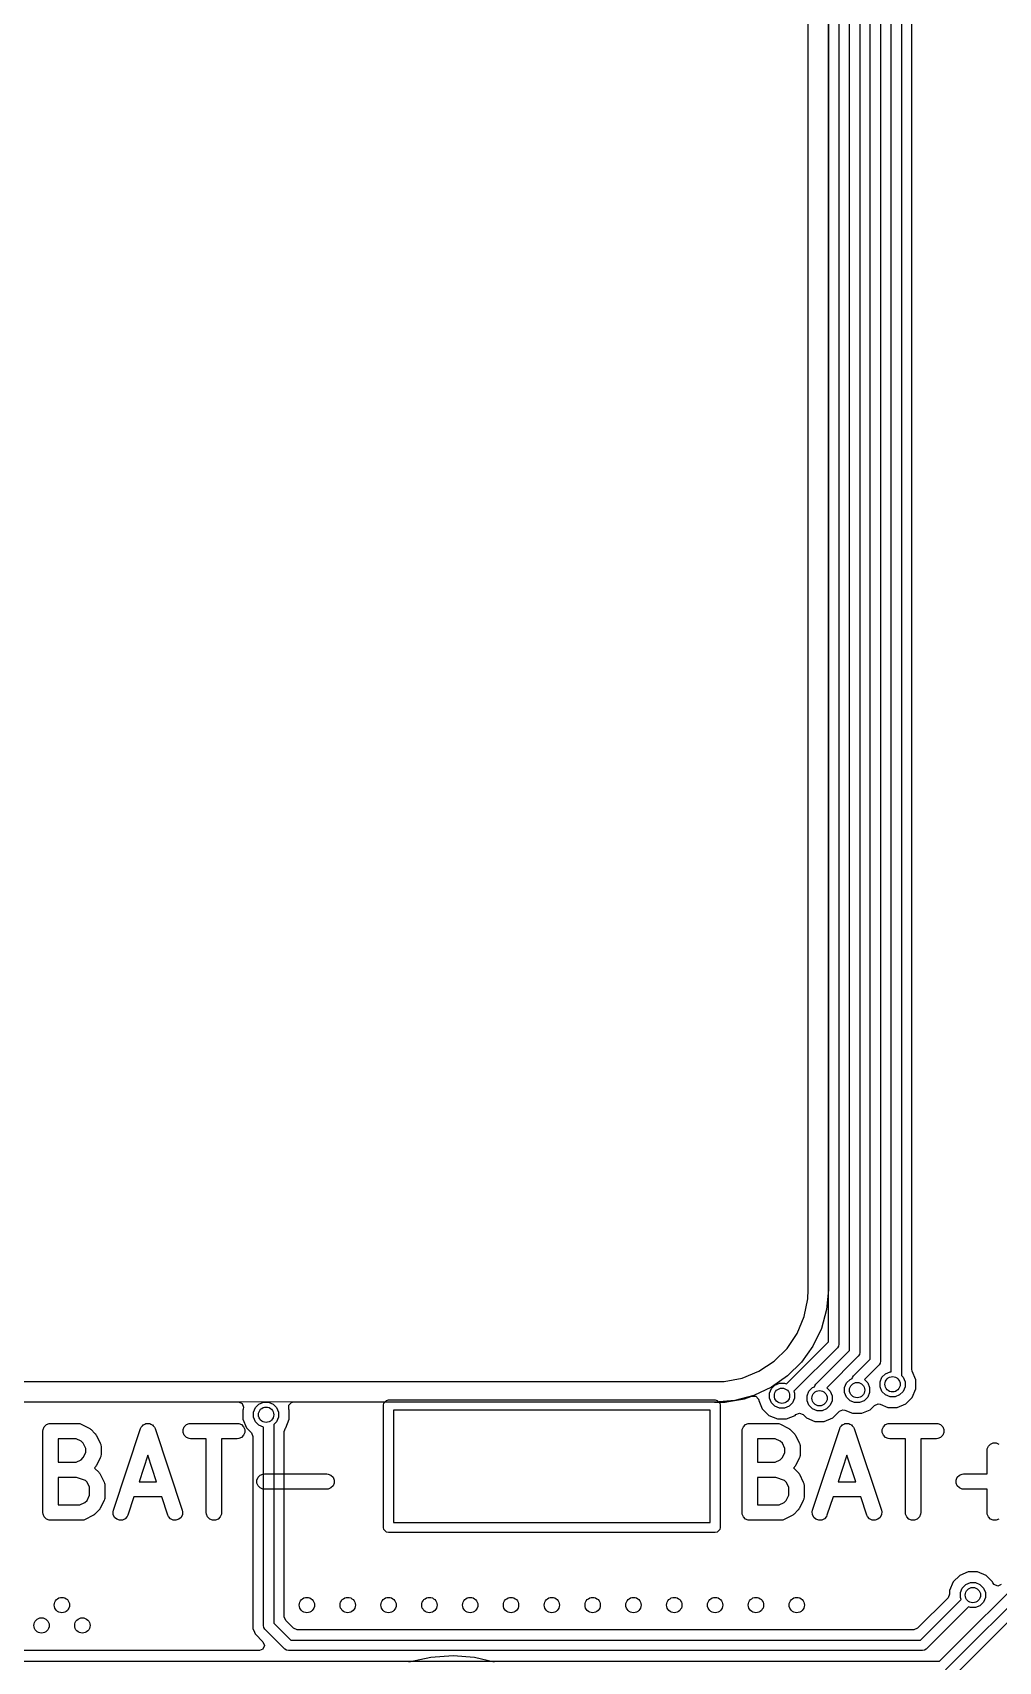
# Model space of a CAD drawing. Extents: x 94.3 to 177.3, y -118.1 to -62.3.
# Drawn here: x 140.71 to 150.18, y -103.75 to -87.79 of the extents above; entities that cross this region are included whole.
import ezdxf

# ---------------------------------------------------------------- set-up
doc = ezdxf.new("R2010")
doc.units = 0
doc.layers.add('BLACK', color=7, linetype='CONTINUOUS')

msp = doc.modelspace()

# ---------------------------------------------------------------- linework, layer by layer
at = {"layer": 'BLACK', "linetype": 'CONTINUOUS'}
for p, q in [((148.31, -100.109576), (148.31, -63.01)), ((148.51, -63.01), (148.51, -100.11)), ((148.511, -100.620465), (148.511, -66.8382)), ((148.6126, -66.859242), (148.6126, -100.641507)), ((148.7152, -100.705047), (148.7152, -68.1982)), ((148.8168, -68.247598), (148.8168, -100.726089)), ((148.9194, -100.789629), (148.9194, -69.6482)), ((149.021, -69.697598), (149.021, -100.810671)), ((149.1236, -100.35), (149.1236, -72.65)), ((149.2252, -72.65), (149.2252, -100.35)), ((149.3277, -100.888726), (149.3277, -84.616899)), ((148.273469, -100.372944), (148.30939, -100.198389)), ((148.30939, -100.198389), (148.31, -100.109576)), ((148.509997, -100.110715), (148.491898, -100.302329)), ((148.51, -100.11), (148.509948, -100.110527)), ((148.509948, -100.110527), (148.509997, -100.110715)), ((148.204274, -100.537175), (148.273469, -100.372944)), ((148.491898, -100.302329), (148.440892, -100.487914)), ((149.1236, -100.913686), (149.1236, -100.35)), ((149.2252, -100.35), (149.2252, -100.949647)), ((148.104449, -100.684805), (148.204274, -100.537175)), ((148.440892, -100.487914), (148.358518, -100.661862)), ((147.97781, -100.810193), (148.104449, -100.684805)), ((148.098119, -101.033345), (148.511, -100.620465)), ((148.597721, -100.677428), (148.169961, -101.105187)), ((148.358518, -100.661862), (148.247266, -100.818917)), ((148.386883, -101.033364), (148.7152, -100.705047)), ((148.608733, -100.660948), (148.597721, -100.677428)), ((148.6126, -100.641507), (148.608733, -100.660947)), ((148.608733, -100.660947), (148.608733, -100.660948)), ((148.8168, -100.726089), (148.812933, -100.745529)), ((147.829196, -100.908547), (147.97781, -100.810193)), ((148.247266, -100.818917), (148.110498, -100.954334)), ((148.801921, -100.76201), (148.493654, -101.070277)), ((148.755529, -100.9535), (148.9194, -100.789629)), ((148.812932, -100.74553), (148.801921, -100.76201)), ((148.812933, -100.745529), (148.812932, -100.74553)), ((149.006121, -100.846592), (148.8623, -100.990413)), ((149.017133, -100.830111), (149.006121, -100.846592)), ((149.021, -100.810671), (149.017133, -100.830111)), ((149.331506, -100.90786), (149.3277, -100.888726)), ((95.450019, -101), (147.400019, -101.01)), ((147.400019, -101.01), (147.400207, -101.010018)), ((147.400207, -101.010018), (147.400278, -101.01)), ((147.400278, -101.01), (147.400278, -101.010021)), ((147.400278, -101.010021), (147.489384, -101.010294)), ((147.489384, -101.010294), (147.664286, -100.976108)), ((147.664286, -100.976108), (147.829196, -100.908547)), ((147.952346, -101.064022), (147.777588, -101.144664)), ((147.951153, -101.078774), (147.985641, -101.044286)), ((148.110498, -100.954334), (147.952346, -101.064022)), ((147.985641, -101.044286), (148.030701, -101.025622)), ((148.030701, -101.025622), (148.079473, -101.025622)), ((148.079473, -101.025622), (148.098119, -101.033345)), ((148.353358, -101.068873), (148.373767, -101.060419)), ((148.373767, -101.060419), (148.375871, -101.049845)), ((148.375871, -101.049845), (148.386883, -101.033364)), ((148.668852, -101.068557), (148.687516, -101.023497)), ((148.687516, -101.023497), (148.722004, -100.989009)), ((148.722004, -100.989009), (148.742413, -100.980555)), ((148.742413, -100.980555), (148.744517, -100.969981)), ((148.744517, -100.969981), (148.755529, -100.9535)), ((148.8623, -100.990413), (148.895384, -101.023497)), ((148.895384, -101.023497), (148.914048, -101.068557)), ((149.015859, -101.011898), (149.034523, -100.966838)), ((149.015859, -101.06067), (149.015859, -101.011898)), ((149.034523, -101.10573), (149.015859, -101.06067)), ((149.034523, -100.966838), (149.069011, -100.93235)), ((149.069011, -100.93235), (149.114071, -100.913686)), ((149.114071, -100.913686), (149.1236, -100.913686)), ((149.2252, -100.949647), (149.242391, -100.966838)), ((149.242391, -100.966838), (149.261055, -101.011898)), ((149.261055, -101.06067), (149.242391, -101.10573)), ((149.261055, -101.011898), (149.261055, -101.06067)), ((149.365957, -100.991031), (149.331506, -100.90786)), ((149.365957, -101.081537), (149.365957, -100.991031)), ((147.399721, -101.209999), (95.449981, -101.2)), ((117.234725, -101.204692), (142.730511, -101.2096)), ((142.730511, -101.2096), (142.765862, -101.224251)), ((142.930538, -101.23022), (142.975598, -101.211556)), ((142.975598, -101.211556), (143.02437, -101.211556)), ((143.02437, -101.211556), (143.06943, -101.23022)), ((143.223314, -101.240571), (143.250373, -101.213511)), ((143.250373, -101.213511), (143.269516, -101.209704)), ((143.269516, -101.209704), (147.3927, -101.210498)), ((144.15, -101.24), (144.153806, -101.220866)), ((144.153806, -101.220866), (144.180866, -101.193806)), ((144.180866, -101.193806), (144.2, -101.19)), ((144.2, -101.19), (147.4, -101.19)), ((147.3927, -101.210498), (147.399721, -101.210519)), ((147.399722, -101.21), (147.399721, -101.209999)), ((147.399721, -101.210519), (147.399721, -101.210521)), ((147.399721, -101.210521), (147.496365, -101.210813)), ((147.39997, -101.209999), (147.399722, -101.210021)), ((147.399722, -101.210021), (147.399722, -101.21)), ((147.399981, -101.21), (147.39997, -101.209999)), ((147.400044, -101.209993), (147.399981, -101.21)), ((147.4, -101.19), (147.419134, -101.193806)), ((147.591506, -101.193826), (147.400044, -101.209993)), ((147.419134, -101.193806), (147.446194, -101.220866)), ((147.446194, -101.220866), (147.45, -101.24)), ((147.496365, -101.210813), (147.498054, -101.210521)), ((147.498054, -101.210521), (147.530523, -101.204904)), ((147.530523, -101.204904), (147.686826, -101.17787)), ((147.777588, -101.144664), (147.591506, -101.193826)), ((147.686826, -101.17787), (147.760664, -101.151308)), ((147.760664, -101.151308), (147.798887, -101.15312)), ((147.798887, -101.15312), (147.824635, -101.181431)), ((147.824635, -101.181431), (147.825917, -101.188782)), ((147.825917, -101.188782), (147.826626, -101.188641)), ((147.826626, -101.188641), (147.827587, -101.193473)), ((147.827587, -101.193473), (147.862222, -101.277088)), ((147.932489, -101.123834), (147.951153, -101.078774)), ((147.932489, -101.172606), (147.932489, -101.123834)), ((147.951153, -101.217666), (147.932489, -101.172606)), ((147.985641, -101.252154), (147.951153, -101.217666)), ((148.159021, -101.217666), (148.124533, -101.252154)), ((148.177685, -101.172606), (148.159021, -101.217666)), ((148.169961, -101.105187), (148.177685, -101.123834)), ((148.177685, -101.123834), (148.177685, -101.172606)), ((148.300206, -101.148421), (148.31887, -101.103361)), ((148.300206, -101.197193), (148.300206, -101.148421)), ((148.31887, -101.242253), (148.300206, -101.197193)), ((148.31887, -101.103361), (148.353358, -101.068873)), ((148.493654, -101.070277), (148.526738, -101.103361)), ((148.526738, -101.103361), (148.545402, -101.148421)), ((148.545402, -101.197193), (148.526738, -101.242253)), ((148.545402, -101.148421), (148.545402, -101.197193)), ((148.668852, -101.117329), (148.668852, -101.068557)), ((148.687516, -101.162389), (148.668852, -101.117329)), ((148.722004, -101.196877), (148.687516, -101.162389)), ((148.767064, -101.215541), (148.722004, -101.196877)), ((148.815836, -101.215541), (148.767064, -101.215541)), ((148.860896, -101.196877), (148.815836, -101.215541)), ((148.895384, -101.162389), (148.860896, -101.196877)), ((148.914048, -101.117329), (148.895384, -101.162389)), ((148.914048, -101.068557), (148.914048, -101.117329)), ((149.069011, -101.140218), (149.034523, -101.10573)), ((149.114071, -101.158882), (149.069011, -101.140218)), ((149.162843, -101.158882), (149.114071, -101.158882)), ((149.207903, -101.140218), (149.162843, -101.158882)), ((149.242391, -101.10573), (149.207903, -101.140218)), ((149.267325, -101.229149), (149.331322, -101.165152)), ((149.331322, -101.165152), (149.365957, -101.081537)), ((142.765862, -101.224251), (142.7805, -101.25961)), ((142.776695, -101.278732), (142.772484, -101.288897)), ((142.772484, -101.288897), (142.772484, -101.288901)), ((142.772484, -101.288901), (142.772484, -101.379407)), ((142.772484, -101.379407), (142.807119, -101.463022)), ((142.7805, -101.25961), (142.776695, -101.278732)), ((142.877386, -101.309768), (142.89605, -101.264708)), ((142.877386, -101.35854), (142.877386, -101.309768)), ((142.89605, -101.4036), (142.877386, -101.35854)), ((142.89605, -101.264708), (142.930538, -101.23022)), ((143.06943, -101.23022), (143.103918, -101.264708)), ((143.103918, -101.264708), (143.122582, -101.309768)), ((143.122582, -101.35854), (143.103918, -101.4036)), ((143.122582, -101.309768), (143.122582, -101.35854)), ((143.192849, -101.463022), (143.227484, -101.379407)), ((143.223315, -101.278838), (143.223314, -101.240571)), ((143.227484, -101.288901), (143.223315, -101.278838)), ((143.227484, -101.379407), (143.227484, -101.288901)), ((144.15, -102.44), (144.15, -101.24)), ((144.25, -101.29), (144.25, -102.39)), ((147.35, -101.29), (144.25, -101.29)), ((147.35, -102.39), (147.35, -101.29)), ((147.45, -101.24), (147.45, -102.44)), ((147.862222, -101.277088), (147.926219, -101.341085)), ((147.926219, -101.341085), (148.009834, -101.37572)), ((148.030701, -101.270818), (147.985641, -101.252154)), ((148.009834, -101.37572), (148.009836, -101.37572)), ((148.009836, -101.37572), (148.100338, -101.37572)), ((148.079473, -101.270818), (148.030701, -101.270818)), ((148.124533, -101.252154), (148.079473, -101.270818)), ((148.100338, -101.37572), (148.10034, -101.37572)), ((148.10034, -101.37572), (148.183955, -101.341085)), ((148.183955, -101.341085), (148.191296, -101.333743)), ((148.191296, -101.333743), (148.22665, -101.319098)), ((148.22665, -101.319098), (148.262004, -101.33374)), ((148.262004, -101.33374), (148.293936, -101.365672)), ((148.293936, -101.365672), (148.377551, -101.400307)), ((148.353358, -101.276741), (148.31887, -101.242253)), ((148.398418, -101.295405), (148.353358, -101.276741)), ((148.44719, -101.295405), (148.398418, -101.295405)), ((148.49225, -101.276741), (148.44719, -101.295405)), ((148.468057, -101.400307), (148.551672, -101.365672)), ((148.526738, -101.242253), (148.49225, -101.276741)), ((148.551672, -101.365672), (148.615669, -101.301675)), ((148.615669, -101.301675), (148.61567, -101.301671)), ((148.61567, -101.301671), (148.617004, -101.300338)), ((148.617004, -101.300338), (148.65236, -101.285693)), ((148.65236, -101.285693), (148.67149, -101.289498)), ((148.67149, -101.289498), (148.746197, -101.320443)), ((148.746197, -101.320443), (148.746199, -101.320443)), ((148.746199, -101.320443), (148.836701, -101.320443)), ((148.836701, -101.320443), (148.836703, -101.320443)), ((148.836703, -101.320443), (148.920318, -101.285808)), ((148.920318, -101.285808), (148.962907, -101.243218)), ((148.962907, -101.243218), (148.998259, -101.228575)), ((148.998259, -101.228575), (149.017388, -101.232379)), ((149.017388, -101.232379), (149.093204, -101.263784)), ((149.093204, -101.263784), (149.093206, -101.263784)), ((149.093206, -101.263784), (149.183708, -101.263784)), ((149.183708, -101.263784), (149.18371, -101.263784)), ((149.18371, -101.263784), (149.267325, -101.229149)), ((140.81416, -101.494295), (140.815601, -101.479663)), ((140.81416, -102.294295), (140.81416, -101.494295)), ((140.815601, -101.479663), (140.8268, -101.452627)), ((140.8268, -101.452627), (140.847492, -101.431935)), ((140.847492, -101.431935), (140.874528, -101.420736)), ((140.874528, -101.420736), (140.88916, -101.419295)), ((140.88916, -101.419295), (141.155826, -101.419295)), ((141.155826, -101.419295), (141.170458, -101.420736)), ((141.170458, -101.420736), (141.172947, -101.421767)), ((141.172947, -101.421767), (141.175635, -101.421958)), ((141.175635, -101.421958), (141.189367, -101.427213)), ((141.189367, -101.427213), (141.265558, -101.465308)), ((141.265558, -101.465308), (141.271857, -101.469272)), ((141.271857, -101.469272), (141.273685, -101.47003)), ((141.273685, -101.47003), (141.275741, -101.471718)), ((141.275741, -101.471718), (141.278001, -101.47314)), ((141.278001, -101.47314), (141.2793, -101.474638)), ((141.2793, -101.474638), (141.28505, -101.479357)), ((141.28505, -101.479357), (141.323145, -101.517452)), ((141.323145, -101.517452), (141.327863, -101.523201)), ((141.327863, -101.523201), (141.329362, -101.524501)), ((141.329362, -101.524501), (141.330783, -101.52676)), ((141.330783, -101.52676), (141.332472, -101.528817)), ((141.332472, -101.528817), (141.333229, -101.530644)), ((141.333229, -101.530644), (141.337194, -101.536944)), ((141.337194, -101.536944), (141.375289, -101.613135)), ((141.503723, -102.270578), (141.77039, -101.470578)), ((141.77039, -101.470578), (141.776384, -101.457153)), ((141.776384, -101.457153), (141.779894, -101.453105)), ((141.779894, -101.453105), (141.782291, -101.448312)), ((141.782291, -101.448312), (141.789395, -101.442149)), ((141.789395, -101.442149), (141.795558, -101.435045)), ((141.795558, -101.435045), (141.800351, -101.432648)), ((141.800351, -101.432648), (141.804399, -101.429138)), ((141.804399, -101.429138), (141.81332, -101.426164)), ((141.81332, -101.426164), (141.821731, -101.421959)), ((141.821731, -101.421959), (141.827075, -101.421579)), ((141.827075, -101.421579), (141.832161, -101.419884)), ((141.832161, -101.419884), (141.841541, -101.42055)), ((141.841541, -101.42055), (141.850921, -101.419884)), ((141.850921, -101.419884), (141.856006, -101.421579)), ((141.856006, -101.421579), (141.861351, -101.421959)), ((141.861351, -101.421959), (141.86976, -101.426163)), ((141.86976, -101.426163), (141.878684, -101.429138)), ((141.878684, -101.429138), (141.882732, -101.432649)), ((141.882732, -101.432649), (141.887524, -101.435045)), ((141.887524, -101.435045), (141.893685, -101.442148)), ((141.893685, -101.442148), (141.900791, -101.448312)), ((141.900791, -101.448312), (141.903187, -101.453105)), ((141.903187, -101.453105), (141.906698, -101.457153)), ((141.906698, -101.457153), (141.912692, -101.470578)), ((141.912692, -101.470578), (142.179358, -102.270578)), ((142.187029, -101.479663), (142.198228, -101.452627)), ((142.187029, -101.508927), (142.187029, -101.479663)), ((142.198228, -101.535963), (142.187029, -101.508927)), ((142.198228, -101.452627), (142.21892, -101.431935)), ((142.21892, -101.556655), (142.198228, -101.535963)), ((142.21892, -101.431935), (142.245956, -101.420736)), ((142.245956, -101.420736), (142.260588, -101.419295)), ((142.260588, -101.419295), (142.717731, -101.419295)), ((142.717731, -101.419295), (142.732363, -101.420736)), ((142.732363, -101.420736), (142.759399, -101.431935)), ((142.759399, -101.431935), (142.780091, -101.452627)), ((142.780091, -101.535963), (142.759399, -101.556655)), ((142.780091, -101.452627), (142.79129, -101.479663)), ((142.79129, -101.508927), (142.780091, -101.535963)), ((142.79129, -101.479663), (142.79129, -101.508927)), ((142.807119, -101.463022), (142.807122, -101.463025)), ((142.807122, -101.463025), (142.857055, -101.512958)), ((142.857055, -101.512958), (142.8717, -101.548313)), ((142.930538, -101.438088), (142.89605, -101.4036)), ((142.9742, -101.456172), (142.930538, -101.438088)), ((142.9742, -103.4), (142.9742, -101.456172)), ((143.103918, -101.4036), (143.0758, -101.431718)), ((143.0758, -101.431718), (143.0758, -103.378958)), ((143.1783, -101.498281), (143.190972, -101.467689)), ((143.1783, -103.315791), (143.1783, -101.498281)), ((143.190113, -101.467115), (143.192842, -101.463028)), ((143.190972, -101.467689), (143.190113, -101.467115)), ((143.192842, -101.463028), (143.192849, -101.463022)), ((147.66416, -101.494295), (147.665601, -101.479663)), ((147.66416, -102.294295), (147.66416, -101.494295)), ((147.665601, -101.479663), (147.6768, -101.452627)), ((147.6768, -101.452627), (147.697492, -101.431935)), ((147.697492, -101.431935), (147.724528, -101.420736)), ((147.724528, -101.420736), (147.73916, -101.419295)), ((147.73916, -101.419295), (148.005826, -101.419295)), ((148.005826, -101.419295), (148.020458, -101.420736)), ((148.020458, -101.420736), (148.022947, -101.421767)), ((148.022947, -101.421767), (148.025635, -101.421958)), ((148.025635, -101.421958), (148.039367, -101.427213)), ((148.039367, -101.427213), (148.115558, -101.465308)), ((148.115558, -101.465308), (148.121857, -101.469272)), ((148.121857, -101.469272), (148.123685, -101.47003)), ((148.123685, -101.47003), (148.125741, -101.471718)), ((148.125741, -101.471718), (148.128001, -101.47314)), ((148.128001, -101.47314), (148.1293, -101.474638)), ((148.1293, -101.474638), (148.13505, -101.479357)), ((148.13505, -101.479357), (148.173145, -101.517452)), ((148.173145, -101.517452), (148.177863, -101.523201)), ((148.177863, -101.523201), (148.179362, -101.524501)), ((148.179362, -101.524501), (148.180783, -101.52676)), ((148.180783, -101.52676), (148.182472, -101.528817)), ((148.182472, -101.528817), (148.183229, -101.530644)), ((148.183229, -101.530644), (148.187194, -101.536944)), ((148.187194, -101.536944), (148.225289, -101.613135)), ((148.353723, -102.270578), (148.62039, -101.470578)), ((148.377551, -101.400307), (148.377553, -101.400307)), ((148.377553, -101.400307), (148.468055, -101.400307)), ((148.468055, -101.400307), (148.468057, -101.400307)), ((148.62039, -101.470578), (148.626384, -101.457153)), ((148.626384, -101.457153), (148.629894, -101.453105)), ((148.629894, -101.453105), (148.632291, -101.448312)), ((148.632291, -101.448312), (148.639395, -101.442149)), ((148.639395, -101.442149), (148.645558, -101.435045)), ((148.645558, -101.435045), (148.650351, -101.432648)), ((148.650351, -101.432648), (148.654399, -101.429138)), ((148.654399, -101.429138), (148.66332, -101.426164)), ((148.66332, -101.426164), (148.671731, -101.421959)), ((148.671731, -101.421959), (148.677075, -101.421579)), ((148.677075, -101.421579), (148.682161, -101.419884)), ((148.682161, -101.419884), (148.691541, -101.42055)), ((148.691541, -101.42055), (148.700921, -101.419884)), ((148.700921, -101.419884), (148.706006, -101.421579)), ((148.706006, -101.421579), (148.711351, -101.421959)), ((148.711351, -101.421959), (148.71976, -101.426163)), ((148.71976, -101.426163), (148.728684, -101.429138)), ((148.728684, -101.429138), (148.732732, -101.432649)), ((148.732732, -101.432649), (148.737524, -101.435045)), ((148.737524, -101.435045), (148.743685, -101.442148)), ((148.743685, -101.442148), (148.750791, -101.448312)), ((148.750791, -101.448312), (148.753187, -101.453105)), ((148.753187, -101.453105), (148.756698, -101.457153)), ((148.756698, -101.457153), (148.762692, -101.470578)), ((148.762692, -101.470578), (149.029358, -102.270578)), ((149.037029, -101.479663), (149.048228, -101.452627)), ((149.037029, -101.508927), (149.037029, -101.479663)), ((149.048228, -101.535963), (149.037029, -101.508927)), ((149.048228, -101.452627), (149.06892, -101.431935)), ((149.06892, -101.556655), (149.048228, -101.535963)), ((149.06892, -101.431935), (149.095956, -101.420736)), ((149.095956, -101.420736), (149.110588, -101.419295)), ((149.110588, -101.419295), (149.567731, -101.419295)), ((149.567731, -101.419295), (149.582363, -101.420736)), ((149.582363, -101.420736), (149.609399, -101.431935)), ((149.609399, -101.431935), (149.630091, -101.452627)), ((149.630091, -101.535963), (149.609399, -101.556655)), ((149.630091, -101.452627), (149.64129, -101.479663)), ((149.64129, -101.508927), (149.630091, -101.535963)), ((149.64129, -101.479663), (149.64129, -101.508927)), ((141.138121, -101.569295), (140.96416, -101.569295)), ((140.96416, -101.569295), (140.96416, -101.800247)), ((141.18759, -101.594029), (141.138121, -101.569295)), ((141.208472, -101.614911), (141.18759, -101.594029)), ((141.233207, -101.66438), (141.208472, -101.614911)), ((141.233207, -101.705161), (141.233207, -101.66438)), ((141.375289, -101.613135), (141.380544, -101.626867)), ((141.380544, -101.626867), (141.380734, -101.629554)), ((141.380734, -101.629554), (141.381766, -101.632044)), ((141.381766, -101.632044), (141.383207, -101.646676)), ((141.383207, -101.646676), (141.383207, -101.722866)), ((142.245956, -101.567854), (142.21892, -101.556655)), ((142.260588, -101.569295), (142.245956, -101.567854)), ((142.414159, -101.569295), (142.260588, -101.569295)), ((142.414159, -102.294295), (142.414159, -101.569295)), ((142.717731, -101.569295), (142.564159, -101.569295)), ((142.564159, -101.569295), (142.564159, -102.294295)), ((142.732363, -101.567854), (142.717731, -101.569295)), ((142.759399, -101.556655), (142.732363, -101.567854)), ((142.8717, -101.548313), (142.8717, -103.430493)), ((147.988121, -101.569295), (147.81416, -101.569295)), ((147.81416, -101.569295), (147.81416, -101.800247)), ((148.03759, -101.594029), (147.988121, -101.569295)), ((148.058472, -101.614911), (148.03759, -101.594029)), ((148.083207, -101.66438), (148.058472, -101.614911)), ((148.083207, -101.705161), (148.083207, -101.66438)), ((148.225289, -101.613135), (148.230544, -101.626867)), ((148.230544, -101.626867), (148.230734, -101.629554)), ((148.230734, -101.629554), (148.231766, -101.632044)), ((148.231766, -101.632044), (148.233207, -101.646676)), ((148.233207, -101.646676), (148.233207, -101.722866)), ((149.095956, -101.567854), (149.06892, -101.556655)), ((149.110588, -101.569295), (149.095956, -101.567854)), ((149.264159, -101.569295), (149.110588, -101.569295)), ((149.264159, -102.294295), (149.264159, -101.569295)), ((149.567731, -101.569295), (149.414159, -101.569295)), ((149.414159, -101.569295), (149.414159, -102.294295)), ((149.582363, -101.567854), (149.567731, -101.569295)), ((149.609399, -101.556655), (149.582363, -101.567854)), ((150.06416, -101.684771), (150.065601, -101.670139)), ((150.06416, -101.914533), (150.06416, -101.684771)), ((150.065601, -101.670139), (150.0768, -101.643103)), ((150.0768, -101.643103), (150.097492, -101.622411)), ((150.097492, -101.622411), (150.124528, -101.611212)), ((150.124528, -101.611212), (150.153792, -101.611212)), ((150.153792, -101.611212), (150.180828, -101.622411)), ((140.96416, -101.800247), (141.138121, -101.800247)), ((141.138121, -101.800247), (141.18759, -101.775512)), ((141.18759, -101.775512), (141.208472, -101.75463)), ((141.208472, -101.75463), (141.233207, -101.705161)), ((141.323145, -101.85209), (141.31863, -101.856604)), ((141.31863, -101.856604), (141.323146, -101.86031)), ((141.327863, -101.84634), (141.323145, -101.85209)), ((141.323146, -101.86031), (141.361241, -101.898406)), ((141.329362, -101.845041), (141.327863, -101.84634)), ((141.330783, -101.842781), (141.329362, -101.845041)), ((141.332472, -101.840725), (141.330783, -101.842781)), ((141.333229, -101.838897), (141.332472, -101.840725)), ((141.337194, -101.832598), (141.333229, -101.838897)), ((141.375289, -101.756407), (141.337194, -101.832598)), ((141.380544, -101.742675), (141.375289, -101.756407)), ((141.380734, -101.739987), (141.380544, -101.742675)), ((141.381766, -101.737498), (141.380734, -101.739987)), ((141.383207, -101.722866), (141.381766, -101.737498)), ((141.84154, -101.731465), (141.755121, -101.990723)), ((141.92796, -101.990723), (141.84154, -101.731465)), ((147.81416, -101.800247), (147.988121, -101.800247)), ((147.988121, -101.800247), (148.03759, -101.775512)), ((148.03759, -101.775512), (148.058472, -101.75463)), ((148.058472, -101.75463), (148.083207, -101.705161)), ((148.173145, -101.85209), (148.16863, -101.856604)), ((148.16863, -101.856604), (148.173146, -101.86031)), ((148.177863, -101.84634), (148.173145, -101.85209)), ((148.173146, -101.86031), (148.211241, -101.898406)), ((148.179362, -101.845041), (148.177863, -101.84634)), ((148.180783, -101.842781), (148.179362, -101.845041)), ((148.182472, -101.840725), (148.180783, -101.842781)), ((148.183229, -101.838897), (148.182472, -101.840725)), ((148.187194, -101.832598), (148.183229, -101.838897)), ((148.225289, -101.756407), (148.187194, -101.832598)), ((148.230544, -101.742675), (148.225289, -101.756407)), ((148.230734, -101.739987), (148.230544, -101.742675)), ((148.231766, -101.737498), (148.230734, -101.739987)), ((148.233207, -101.722866), (148.231766, -101.737498)), ((148.69154, -101.731465), (148.605121, -101.990723)), ((148.77796, -101.990723), (148.69154, -101.731465)), ((141.143656, -101.950247), (140.96416, -101.950247)), ((140.96416, -101.950247), (140.96416, -102.219295)), ((141.229597, -101.978893), (141.143656, -101.950247)), ((141.246567, -101.995863), (141.229597, -101.978893)), ((141.271303, -102.045333), (141.246567, -101.995863)), ((141.361241, -101.898406), (141.365961, -101.904157)), ((141.365961, -101.904157), (141.367456, -101.905454)), ((141.367456, -101.905454), (141.368875, -101.907708)), ((141.368875, -101.907708), (141.370568, -101.909771)), ((141.370568, -101.909771), (141.371326, -101.911601)), ((141.371326, -101.911601), (141.375289, -101.917896)), ((141.375289, -101.917896), (141.413384, -101.994086)), ((141.413384, -101.994086), (141.418639, -102.007818)), ((141.418639, -102.007818), (141.418829, -102.010504)), ((141.418829, -102.010504), (141.419862, -102.012996)), ((141.419862, -102.012996), (141.421303, -102.027628)), ((141.755121, -101.990723), (141.92796, -101.990723)), ((142.910839, -101.974901), (142.922038, -101.947865)), ((142.910839, -102.004165), (142.910839, -101.974901)), ((142.922038, -102.031201), (142.910839, -102.004165)), ((142.922038, -101.947865), (142.94273, -101.927173)), ((142.94273, -101.927173), (142.969766, -101.915974)), ((142.969766, -101.915974), (142.984398, -101.914533)), ((142.984398, -101.914533), (143.593922, -101.914533)), ((143.593922, -101.914533), (143.608554, -101.915974)), ((143.608554, -101.915974), (143.63559, -101.927173)), ((143.63559, -101.927173), (143.656282, -101.947865)), ((143.656282, -101.947865), (143.667481, -101.974901)), ((143.667481, -102.004165), (143.656282, -102.031201)), ((143.667481, -101.974901), (143.667481, -102.004165)), ((147.993656, -101.950247), (147.81416, -101.950247)), ((147.81416, -101.950247), (147.81416, -102.219295)), ((148.079597, -101.978893), (147.993656, -101.950247)), ((148.096567, -101.995863), (148.079597, -101.978893)), ((148.121303, -102.045333), (148.096567, -101.995863)), ((148.211241, -101.898406), (148.215961, -101.904157)), ((148.215961, -101.904157), (148.217456, -101.905454)), ((148.217456, -101.905454), (148.218875, -101.907708)), ((148.218875, -101.907708), (148.220568, -101.909771)), ((148.220568, -101.909771), (148.221326, -101.911601)), ((148.221326, -101.911601), (148.225289, -101.917896)), ((148.225289, -101.917896), (148.263384, -101.994086)), ((148.263384, -101.994086), (148.268639, -102.007818)), ((148.268639, -102.007818), (148.268829, -102.010504)), ((148.268829, -102.010504), (148.269862, -102.012996)), ((148.269862, -102.012996), (148.271303, -102.027628)), ((148.605121, -101.990723), (148.77796, -101.990723)), ((149.760839, -101.974901), (149.772038, -101.947865)), ((149.760839, -102.004165), (149.760839, -101.974901)), ((149.772038, -102.031201), (149.760839, -102.004165)), ((149.772038, -101.947865), (149.79273, -101.927173)), ((149.79273, -101.927173), (149.819766, -101.915974)), ((149.819766, -101.915974), (149.834398, -101.914533)), ((149.834398, -101.914533), (150.06416, -101.914533)), ((141.225684, -102.194561), (141.246567, -102.173678)), ((141.246567, -102.173678), (141.271303, -102.124208)), ((141.271303, -102.124208), (141.271303, -102.045333)), ((141.413384, -102.175456), (141.375289, -102.251646)), ((141.418639, -102.161724), (141.413384, -102.175456)), ((141.418829, -102.159037), (141.418639, -102.161724)), ((141.419862, -102.156546), (141.418829, -102.159037)), ((141.421303, -102.141914), (141.419862, -102.156546)), ((141.421303, -102.027628), (141.421303, -102.141914)), ((141.705121, -102.140723), (141.646025, -102.318012)), ((141.97796, -102.140723), (141.705121, -102.140723)), ((142.037056, -102.318012), (141.97796, -102.140723)), ((142.94273, -102.051893), (142.922038, -102.031201)), ((142.969766, -102.063092), (142.94273, -102.051893)), ((142.984398, -102.064533), (142.969766, -102.063092)), ((143.593922, -102.064533), (142.984398, -102.064533)), ((143.608554, -102.063092), (143.593922, -102.064533)), ((143.63559, -102.051893), (143.608554, -102.063092)), ((143.656282, -102.031201), (143.63559, -102.051893)), ((148.075684, -102.194561), (148.096567, -102.173678)), ((148.096567, -102.173678), (148.121303, -102.124208)), ((148.121303, -102.124208), (148.121303, -102.045333)), ((148.263384, -102.175456), (148.225289, -102.251646)), ((148.268639, -102.161724), (148.263384, -102.175456)), ((148.268829, -102.159037), (148.268639, -102.161724)), ((148.269862, -102.156546), (148.268829, -102.159037)), ((148.271303, -102.141914), (148.269862, -102.156546)), ((148.271303, -102.027628), (148.271303, -102.141914)), ((148.555121, -102.140723), (148.496025, -102.318012)), ((148.82796, -102.140723), (148.555121, -102.140723)), ((148.887056, -102.318012), (148.82796, -102.140723)), ((149.79273, -102.051893), (149.772038, -102.031201)), ((149.819766, -102.063092), (149.79273, -102.051893)), ((149.834398, -102.064533), (149.819766, -102.063092)), ((150.06416, -102.064533), (149.834398, -102.064533)), ((150.06416, -102.294295), (150.06416, -102.064533)), ((140.815601, -102.308927), (140.81416, -102.294295)), ((140.8268, -102.335963), (140.815601, -102.308927)), ((140.847492, -102.356655), (140.8268, -102.335963)), ((140.96416, -102.219295), (141.176217, -102.219295)), ((141.176217, -102.219295), (141.225684, -102.194561)), ((141.303653, -102.323282), (141.227463, -102.361377)), ((141.309952, -102.319317), (141.303653, -102.323282)), ((141.31178, -102.31856), (141.309952, -102.319317)), ((141.313836, -102.316872), (141.31178, -102.31856)), ((141.316096, -102.31545), (141.313836, -102.316872)), ((141.317396, -102.31395), (141.316096, -102.31545)), ((141.323146, -102.309232), (141.317396, -102.31395)), ((141.361241, -102.271136), (141.323146, -102.309232)), ((141.365961, -102.265384), (141.361241, -102.271136)), ((141.367456, -102.264088), (141.365961, -102.265384)), ((141.368875, -102.261833), (141.367456, -102.264088)), ((141.370568, -102.259771), (141.368875, -102.261833)), ((141.371326, -102.25794), (141.370568, -102.259771)), ((141.375289, -102.251646), (141.371326, -102.25794)), ((141.500463, -102.284915), (141.503723, -102.270578)), ((141.502538, -102.314105), (141.500463, -102.284915)), ((141.515624, -102.340278), (141.502538, -102.314105)), ((141.537731, -102.359452), (141.515624, -102.340278)), ((141.640031, -102.331438), (141.620857, -102.353545)), ((141.646025, -102.318012), (141.640031, -102.331438)), ((142.04305, -102.331438), (142.037056, -102.318012)), ((142.062224, -102.353545), (142.04305, -102.331438)), ((142.167457, -102.340279), (142.14535, -102.359452)), ((142.180544, -102.314105), (142.167457, -102.340279)), ((142.179358, -102.270578), (142.182618, -102.284915)), ((142.182618, -102.284915), (142.180544, -102.314105)), ((142.4156, -102.308927), (142.414159, -102.294295)), ((142.426799, -102.335963), (142.4156, -102.308927)), ((142.447491, -102.356655), (142.426799, -102.335963)), ((142.551519, -102.335963), (142.530827, -102.356655)), ((142.562718, -102.308927), (142.551519, -102.335963)), ((142.564159, -102.294295), (142.562718, -102.308927)), ((147.665601, -102.308927), (147.66416, -102.294295)), ((147.6768, -102.335963), (147.665601, -102.308927)), ((147.697492, -102.356655), (147.6768, -102.335963)), ((147.81416, -102.219295), (148.026217, -102.219295)), ((148.026217, -102.219295), (148.075684, -102.194561)), ((148.153653, -102.323282), (148.077463, -102.361377)), ((148.159952, -102.319317), (148.153653, -102.323282)), ((148.16178, -102.31856), (148.159952, -102.319317)), ((148.163836, -102.316872), (148.16178, -102.31856)), ((148.166096, -102.31545), (148.163836, -102.316872)), ((148.167396, -102.31395), (148.166096, -102.31545)), ((148.173146, -102.309232), (148.167396, -102.31395)), ((148.211241, -102.271136), (148.173146, -102.309232)), ((148.215961, -102.265384), (148.211241, -102.271136)), ((148.217456, -102.264088), (148.215961, -102.265384)), ((148.218875, -102.261833), (148.217456, -102.264088)), ((148.220568, -102.259771), (148.218875, -102.261833)), ((148.221326, -102.25794), (148.220568, -102.259771)), ((148.225289, -102.251646), (148.221326, -102.25794)), ((148.350463, -102.284915), (148.353723, -102.270578)), ((148.352538, -102.314105), (148.350463, -102.284915)), ((148.365624, -102.340278), (148.352538, -102.314105)), ((148.387731, -102.359452), (148.365624, -102.340278)), ((148.490031, -102.331438), (148.470857, -102.353545)), ((148.496025, -102.318012), (148.490031, -102.331438)), ((148.89305, -102.331438), (148.887056, -102.318012)), ((148.912224, -102.353545), (148.89305, -102.331438)), ((149.017457, -102.340279), (148.99535, -102.359452)), ((149.030544, -102.314105), (149.017457, -102.340279)), ((149.029358, -102.270578), (149.032618, -102.284915)), ((149.032618, -102.284915), (149.030544, -102.314105)), ((149.2656, -102.308927), (149.264159, -102.294295)), ((149.276799, -102.335963), (149.2656, -102.308927)), ((149.297491, -102.356655), (149.276799, -102.335963)), ((149.401519, -102.335963), (149.380827, -102.356655)), ((149.412718, -102.308927), (149.401519, -102.335963)), ((149.414159, -102.294295), (149.412718, -102.308927)), ((149.598958, -103.7492), (151.0158, -102.332358)), ((150.065601, -102.308927), (150.06416, -102.294295)), ((150.0768, -102.335963), (150.065601, -102.308927)), ((150.097492, -102.356655), (150.0768, -102.335963)), ((140.874528, -102.367854), (140.847492, -102.356655)), ((140.88916, -102.369295), (140.874528, -102.367854)), ((141.193922, -102.369295), (140.88916, -102.369295)), ((141.208554, -102.367854), (141.193922, -102.369295)), ((141.211043, -102.366822), (141.208554, -102.367854)), ((141.213731, -102.366632), (141.211043, -102.366822)), ((141.227463, -102.361377), (141.213731, -102.366632)), ((141.565494, -102.368706), (141.537731, -102.359452)), ((141.594684, -102.366631), (141.565494, -102.368706)), ((141.620857, -102.353545), (141.594684, -102.366631)), ((142.088397, -102.366632), (142.062224, -102.353545)), ((142.117587, -102.368706), (142.088397, -102.366632)), ((142.14535, -102.359452), (142.117587, -102.368706)), ((142.474527, -102.367854), (142.447491, -102.356655)), ((142.503791, -102.367854), (142.474527, -102.367854)), ((142.530827, -102.356655), (142.503791, -102.367854)), ((144.153806, -102.459134), (144.15, -102.44)), ((144.180866, -102.486194), (144.153806, -102.459134)), ((144.2, -102.49), (144.180866, -102.486194)), ((147.4, -102.49), (144.2, -102.49)), ((144.25, -102.39), (147.35, -102.39)), ((147.419134, -102.486194), (147.4, -102.49)), ((147.446194, -102.459134), (147.419134, -102.486194)), ((147.45, -102.44), (147.446194, -102.459134)), ((147.724528, -102.367854), (147.697492, -102.356655)), ((147.73916, -102.369295), (147.724528, -102.367854)), ((148.043922, -102.369295), (147.73916, -102.369295)), ((148.058554, -102.367854), (148.043922, -102.369295)), ((148.061043, -102.366822), (148.058554, -102.367854)), ((148.063731, -102.366632), (148.061043, -102.366822)), ((148.077463, -102.361377), (148.063731, -102.366632)), ((148.415494, -102.368706), (148.387731, -102.359452)), ((148.444684, -102.366631), (148.415494, -102.368706)), ((148.470857, -102.353545), (148.444684, -102.366631)), ((148.938397, -102.366632), (148.912224, -102.353545)), ((148.967587, -102.368706), (148.938397, -102.366632)), ((148.99535, -102.359452), (148.967587, -102.368706)), ((149.324527, -102.367854), (149.297491, -102.356655)), ((149.353791, -102.367854), (149.324527, -102.367854)), ((149.380827, -102.356655), (149.353791, -102.367854)), ((151.102521, -102.389321), (149.655921, -103.835921)), ((150.124528, -102.367854), (150.097492, -102.356655)), ((150.153792, -102.367854), (150.124528, -102.367854)), ((150.180828, -102.356655), (150.153792, -102.367854)), ((149.732432, -102.973533), (149.697798, -103.057145)), ((149.732436, -102.973527), (149.732432, -102.973533)), ((149.796426, -102.909537), (149.732436, -102.973527)), ((149.796432, -102.909533), (149.796426, -102.909537)), ((149.880044, -102.874899), (149.796432, -102.909533)), ((149.855852, -102.998465), (149.900912, -102.979801)), ((149.880045, -102.874899), (149.880044, -102.874899)), ((149.970551, -102.874899), (149.880045, -102.874899)), ((149.900912, -102.979801), (149.949684, -102.979801)), ((149.949684, -102.979801), (149.994744, -102.998465)), ((150.054166, -102.909534), (149.970551, -102.874899)), ((150.118163, -102.973531), (150.054166, -102.909534)), ((150.122185, -102.983242), (150.118163, -102.973531)), ((149.683153, -103.127745), (149.383043, -103.427855)), ((149.697798, -103.09239), (149.683153, -103.127745)), ((149.697798, -103.057145), (149.697798, -103.09239)), ((149.8027, -103.078013), (149.821364, -103.032953)), ((149.8027, -103.126785), (149.8027, -103.078013)), ((149.810423, -103.145431), (149.8027, -103.126785)), ((149.821364, -103.032953), (149.855852, -102.998465)), ((149.994744, -102.998465), (150.029232, -103.032953)), ((150.029232, -103.032953), (150.047896, -103.078013)), ((150.047896, -103.126785), (150.029232, -103.171845)), ((150.047896, -103.078013), (150.047896, -103.126785)), ((150.133025, -102.999464), (150.122185, -102.983242)), ((150.16838, -103.014109), (150.133025, -102.999464)), ((150.203735, -102.999464), (150.16838, -103.014109)), ((149.410855, -103.545), (149.810423, -103.145431)), ((149.882265, -103.217273), (149.467818, -103.631721)), ((149.706838, -103.929961), (150.378595, -103.258204)), ((149.900912, -103.224997), (149.882265, -103.217273)), ((149.949684, -103.224997), (149.900912, -103.224997)), ((149.994744, -103.206333), (149.949684, -103.224997)), ((150.029232, -103.171845), (149.994744, -103.206333)), ((142.8717, -103.430493), (142.886341, -103.465839)), ((142.978067, -103.41944), (142.9742, -103.4)), ((142.989079, -103.435921), (142.978067, -103.41944)), ((143.184879, -103.631721), (142.989079, -103.435921)), ((143.0758, -103.378958), (143.241842, -103.545)), ((143.192945, -103.351146), (143.1783, -103.315791)), ((143.269654, -103.427855), (143.192945, -103.351146)), ((143.305009, -103.4425), (143.269654, -103.427855)), ((149.347688, -103.4425), (143.305009, -103.4425)), ((149.383043, -103.427855), (149.347688, -103.4425)), ((142.886341, -103.465839), (142.892791, -103.481411)), ((142.892791, -103.481411), (142.89504, -103.48684)), ((142.89504, -103.48684), (142.969545, -103.561345)), ((142.969545, -103.561345), (142.98419, -103.5967)), ((142.98419, -103.5967), (142.969545, -103.632055)), ((143.241842, -103.545), (143.525, -103.545)), ((143.525, -103.545), (149.410855, -103.545)), ((137.061042, -103.7492), (149.598958, -103.7492)), ((142.93419, -103.6467), (137.124209, -103.6467)), ((142.969545, -103.632055), (142.93419, -103.6467)), ((143.20136, -103.642733), (143.184879, -103.631721)), ((143.2208, -103.6466), (143.20136, -103.642733)), ((143.525, -103.6466), (143.2208, -103.6466)), ((149.431897, -103.6466), (143.525, -103.6466)), ((144.399643, -103.756829), (144.614637, -103.710527)), ((144.614637, -103.710527), (144.83217, -103.694256)), ((144.83217, -103.694256), (145.041008, -103.709952)), ((145.041008, -103.709952), (145.235314, -103.756085)), ((149.451337, -103.642733), (149.431897, -103.6466)), ((149.467818, -103.631721), (149.451337, -103.642733))]:
    msp.add_line(p, q, dxfattribs=at)
at = {"layer": 'BLACK'}
for centre in [(148.79145, -101.092943), (149.138457, -101.036284), (148.055087, -101.14822), (148.422804, -101.172807), (142.999984, -101.334154), (141, -103.2), (143.4, -103.2), (143.8, -103.2), (144.2, -103.2), (144.6, -103.2), (145, -103.2), (145.4, -103.2), (145.8, -103.2), (146.2, -103.2), (146.6, -103.2), (147, -103.2), (147.4, -103.2), (147.8, -103.2), (148.2, -103.2), (149.925298, -103.102399), (140.8, -103.4), (141.2, -103.4)]:
    msp.add_circle(centre, 0.075, dxfattribs=at)

doc.saveas('drawing.dxf')
